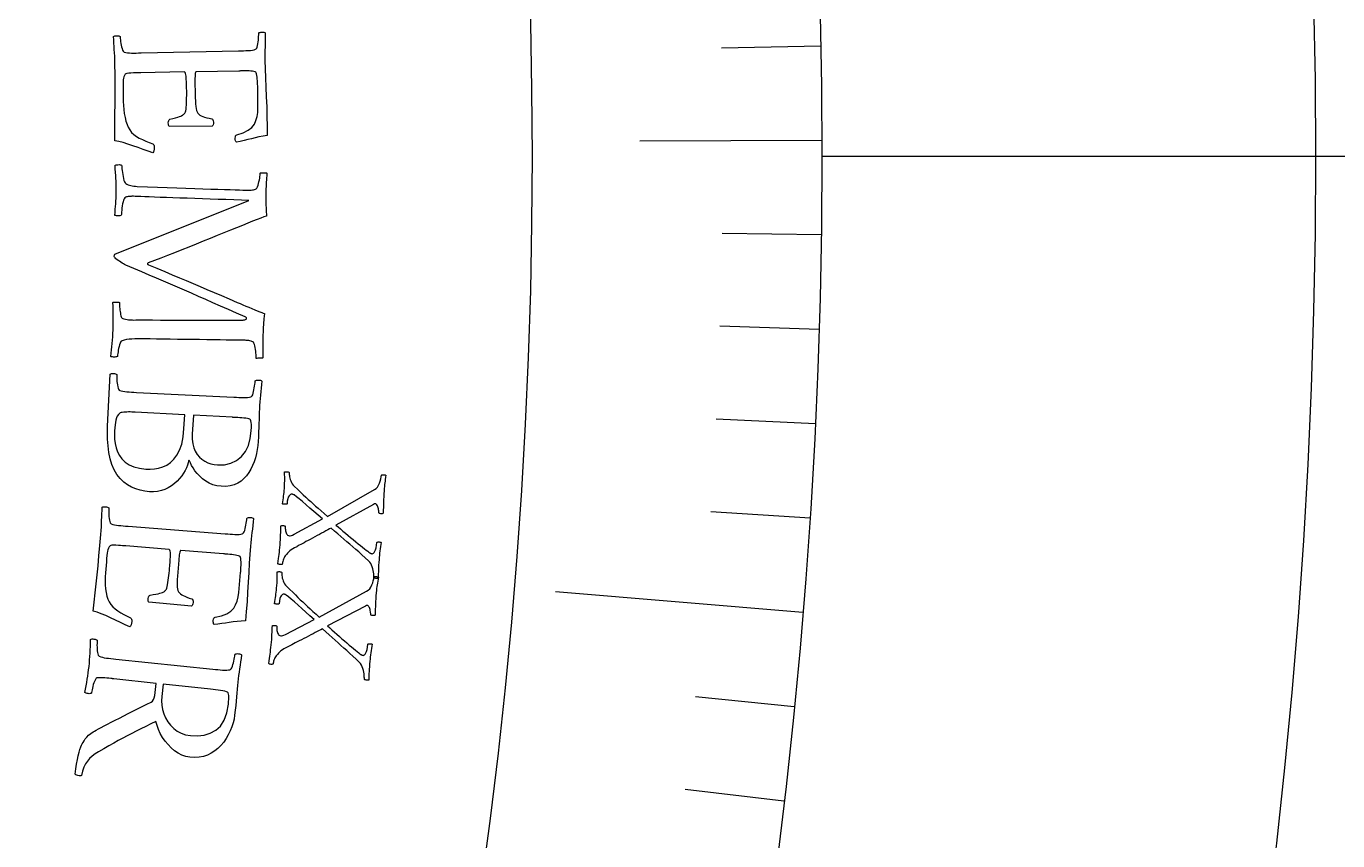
# Model space of a CAD drawing. Header units: millimetres. Extents: x -93 to 93, y -93 to 104.
# Drawn here: x 62.87 to 80.45, y -9.17 to 1.75 of the extents above; entities that cross this region are included whole.
import ezdxf

# ---------------------------------------------------------------- set-up
doc = ezdxf.new("R2010")
doc.units = ezdxf.units.MM
for name, color, linetype in [('CUT_OUTER', 1, 'Continuous'), ('ENGRAVE', 7, 'Continuous'), ('ENGRAVE_FINE', 8, 'Continuous'), ('TEXT', 5, 'Continuous')]:
    doc.layers.add(name, color=color, linetype=linetype)

msp = doc.modelspace()

# ---------------------------------------------------------------- linework, layer by layer
at = {"layer": 'CUT_OUTER'}
msp.add_arc((-0.0002, -0.0002), 92.4998, 179.658282, 0.243527, dxfattribs=at)
at = {"layer": 'ENGRAVE'}
for points in [[(73.5372, 0.2153), (71.0952, 0.2082)], [(83.7125, 0), (73.5375, 0)], [(73.2831, -6.1121), (69.9646, -5.8354)]]:
    msp.add_lwpolyline(points, dxfattribs=at)
for radius in [90.65, 90.65, 88.2219, 83.7125, 83.7125, 80.1513, 73.5375, 73.5375, 69.6525]:
    msp.add_circle((0, 0), radius, dxfattribs=at)
at = {"layer": 'ENGRAVE_FINE'}
for points in [[(73.5226, 1.48), (72.1909, 1.4531)], [(73.53, -1.0501), (72.1981, -1.0311)], [(73.501, -2.3159), (72.1697, -2.274)], [(73.4502, -3.5818), (72.1198, -3.5169)], [(73.3776, -4.8473), (72.0485, -4.7595)], [(73.1667, -7.3759), (71.8414, -7.2423)], [(73.0284, -8.6381), (71.7056, -8.4817)]]:
    msp.add_lwpolyline(points, dxfattribs=at)
at = {"layer": 'TEXT'}
for points in [[(66.0736, 1.2886), (66.0763, 1.1754), (66.0801, 1.0565), (66.0849, 0.9321), (66.0907, 0.802), (66.0963, 0.67), (66.1004, 0.5395), (66.1031, 0.4106), (66.1044, 0.2833), (66.0476, 0.2744), (65.9932, 0.2644), (65.9412, 0.2532), (65.8915, 0.2408), (65.8426, 0.2281), (65.7929, 0.2158), (65.7424, 0.2039), (65.6911, 0.1924), (65.6842, 0.2017), (65.6793, 0.2138), (65.6763, 0.2287), (65.6753, 0.2464), (65.6766, 0.2647), (65.6806, 0.2783), (65.6875, 0.287), (65.697, 0.2911), (65.7809, 0.3195), (65.8479, 0.3532), (65.898, 0.3919), (65.9312, 0.4359), (65.9528, 0.4844), (65.9681, 0.5368), (65.977, 0.5932), (65.9795, 0.6536), (65.9763, 0.9222), (65.9761, 0.9337), (65.9756, 0.9493), (65.9748, 0.9689), (65.9738, 0.9925), (65.9723, 1.0176), (65.9702, 1.042), (65.9676, 1.0655), (65.9644, 1.0882), (65.9604, 1.1082), (65.9552, 1.1233), (65.949, 1.1335), (65.9416, 1.139), (65.9247, 1.143), (65.9055, 1.146), (65.8839, 1.1479), (65.86, 1.1488), (65.8347, 1.149), (65.8091, 1.1491), (65.783, 1.1489), (65.7566, 1.1486), (65.7462, 1.1484), (65.737, 1.1482), (65.729, 1.1481), (65.7221, 1.148), (65.152, 1.138), (65.1464, 1.1353), (65.142, 1.1276), (65.1389, 1.1147), (65.137, 1.0967), (65.136, 1.0756), (65.1354, 1.0533), (65.1352, 1.0298), (65.1354, 1.0051), (65.1377, 0.8441), (65.1387, 0.792), (65.1404, 0.7459), (65.1428, 0.706), (65.1459, 0.6722), (65.1503, 0.6435), (65.1566, 0.619), (65.1649, 0.5987), (65.175, 0.5825), (65.1874, 0.5692), (65.2026, 0.5574), (65.2205, 0.5473), (65.2412, 0.5388), (65.2651, 0.5309), (65.293, 0.5226), (65.3248, 0.514), (65.3605, 0.5049), (65.3701, 0.5011), (65.377, 0.4924), (65.3812, 0.479), (65.3827, 0.4608), (65.3819, 0.4431), (65.3791, 0.4283), (65.3742, 0.4162), (65.3674, 0.4068), (64.791, 0.4032), (64.7854, 0.411), (64.7814, 0.422), (64.779, 0.4361), (64.7781, 0.4534), (64.7794, 0.4704), (64.7834, 0.484), (64.7901, 0.4941), (64.7997, 0.5006), (64.8404, 0.5114), (64.8751, 0.5212), (64.9037, 0.53), (64.9263, 0.5378), (64.9442, 0.5448), (64.9591, 0.5514), (64.9708, 0.5576), (64.9793, 0.5634), (64.986, 0.5693), (64.9921, 0.5757), (64.9977, 0.5828), (65.0026, 0.5904), (65.0083, 0.6009), (65.0129, 0.6165), (65.0165, 0.6372), (65.0191, 0.663), (65.021, 0.6921), (65.0224, 0.7225), (65.0234, 0.7543), (65.024, 0.7875), (65.0243, 0.8209), (65.0243, 0.8533), (65.0242, 0.8847), (65.0239, 0.9152), (65.0235, 0.9363), (65.0229, 0.9589), (65.022, 0.9828), (65.021, 1.0081), (65.0196, 1.0332), (65.0178, 1.0565), (65.0157, 1.078), (65.0132, 1.0978), (65.0099, 1.1143), (65.0053, 1.126), (64.9994, 1.133), (64.9922, 1.1352), (64.4096, 1.125), (64.406, 1.125), (64.4017, 1.1249), (64.3966, 1.1248), (64.3908, 1.1247), (64.3673, 1.1242), (64.3407, 1.1234), (64.3109, 1.1224), (64.278, 1.1212), (64.2473, 1.1192), (64.2241, 1.116), (64.2083, 1.1115), (64.1999, 1.1058), (64.1903, 1.0892), (64.1829, 1.0709), (64.1777, 1.0509), (64.1746, 1.0292), (64.1729, 1.0034), (64.172, 0.9712), (64.1717, 0.9326), (64.172, 0.8876), (64.1739, 0.7415), (64.1758, 0.6873), (64.1805, 0.6335), (64.1879, 0.5801), (64.1979, 0.5271), (64.2104, 0.477), (64.2252, 0.4324), (64.2423, 0.3932), (64.2617, 0.3594), (64.2863, 0.3257), (64.3157, 0.2959), (64.35, 0.2699), (64.3891, 0.2478), (64.4316, 0.2279), (64.4758, 0.2083), (64.5218, 0.1891), (64.5695, 0.1703), (64.5778, 0.1652), (64.5837, 0.1563), (64.5872, 0.1434), (64.5884, 0.1265), (64.5873, 0.1007), (64.5838, 0.0796), (64.578, 0.0631), (64.5698, 0.0514), (64.5061, 0.0737), (64.4405, 0.097), (64.3729, 0.1211), (64.3033, 0.1462), (64.2353, 0.1695), (64.1724, 0.1883), (64.1146, 0.2026), (64.0619, 0.2124), (64.0617, 0.3348), (64.0622, 0.4569), (64.0631, 0.5785), (64.0647, 0.6998), (64.0659, 0.8248), (64.066, 0.9576), (64.0649, 1.0981), (64.0626, 1.2463), (64.0613, 1.2977), (64.0594, 1.3464), (64.057, 1.3923), (64.054, 1.4355), (64.0509, 1.4778), (64.0485, 1.5208), (64.0465, 1.5646), (64.0451, 1.6092), (64.0524, 1.6148), (64.0621, 1.6186), (64.0742, 1.6207), (64.0887, 1.6212), (64.1032, 1.6203), (64.1154, 1.6184), (64.1253, 1.6154), (64.1328, 1.6114), (64.1334, 1.6002), (64.1347, 1.585), (64.1366, 1.566), (64.1392, 1.5432), (64.1426, 1.5187), (64.147, 1.4948), (64.1524, 1.4715), (64.1587, 1.4488), (64.1656, 1.429), (64.1727, 1.4145), (64.1802, 1.4052), (64.1879, 1.4012), (64.2082, 1.3961), (64.2312, 1.3924), (64.2569, 1.3901), (64.2853, 1.3893), (64.3157, 1.3893), (64.3472, 1.3895), (64.3799, 1.3899), (64.4138, 1.3905), (65.72, 1.4187), (65.7539, 1.4195), (65.7869, 1.4206), (65.8189, 1.4217), (65.8499, 1.4231), (65.879, 1.4252), (65.905, 1.4287), (65.9281, 1.4335), (65.9483, 1.4396), (65.957, 1.4441), (65.9644, 1.454), (65.9705, 1.4692), (65.9754, 1.4898), (65.9792, 1.5134), (65.9825, 1.5375), (65.9851, 1.5623), (65.9872, 1.5876), (65.9887, 1.6113), (65.9897, 1.6309), (65.9902, 1.6465), (65.9902, 1.6581), (65.9975, 1.6626), (66.0072, 1.6661), (66.0193, 1.6687), (66.0337, 1.6704), (66.0482, 1.6707), (66.0604, 1.6691), (66.0703, 1.6656), (66.0779, 1.6603), (66.0774, 1.6124), (66.0767, 1.565), (66.0757, 1.5179), (66.0745, 1.4712), (66.0735, 1.4249), (66.073, 1.3791), (66.073, 1.3336), (66.0736, 1.2886)], [(66.0839, -0.543), (66.0839, -0.5818), (66.0845, -0.6183), (66.0856, -0.6523), (66.0873, -0.684), (66.0893, -0.7138), (66.091, -0.7424), (66.0926, -0.7699), (66.0939, -0.7961), (66.0599, -0.8074), (66.0176, -0.8228), (65.967, -0.8423), (65.9082, -0.8658), (65.8423, -0.8924), (65.7707, -0.9213), (65.6934, -0.9525), (65.6104, -0.9859), (65.5232, -1.021), (65.4334, -1.0573), (65.341, -1.0949), (65.2461, -1.1338), (65.1499, -1.1729), (65.0539, -1.2116), (64.9581, -1.2498), (64.8625, -1.2874), (64.7686, -1.324), (64.6781, -1.359), (64.5909, -1.3924), (64.5071, -1.4242), (64.5043, -1.4261), (64.5023, -1.4288), (64.501, -1.4323), (64.5005, -1.4366), (64.5012, -1.4409), (64.5035, -1.4445), (64.5073, -1.4473), (64.5128, -1.4494), (64.6248, -1.4962), (64.7312, -1.5406), (64.8319, -1.5827), (64.927, -1.6224), (65.0193, -1.661), (65.1115, -1.7), (65.2037, -1.7393), (65.2959, -1.7788), (65.3905, -1.8196), (65.4899, -1.8623), (65.5941, -1.9071), (65.7031, -1.954), (65.7395, -1.9696), (65.7774, -1.9857), (65.8168, -2.0023), (65.8578, -2.0193), (65.8983, -2.0359), (65.936, -2.0513), (65.971, -2.0654), (66.0033, -2.0782), (66.0304, -2.0889), (66.0498, -2.0965), (66.0614, -2.101), (66.0653, -2.1026), (66.0588, -2.1743), (66.0537, -2.2392), (66.05, -2.2973), (66.0476, -2.3487), (66.0462, -2.3916), (66.0451, -2.4372), (66.0443, -2.4853), (66.0438, -2.5361), (66.0434, -2.5852), (66.0433, -2.6286), (66.0433, -2.6662), (66.0436, -2.6979), (66.0383, -2.6993), (66.0286, -2.7005), (66.0147, -2.7015), (65.9964, -2.7024), (65.9785, -2.7031), (65.9658, -2.7035), (65.9581, -2.7038), (65.9556, -2.7039), (65.9557, -2.691), (65.9552, -2.6747), (65.954, -2.6549), (65.9522, -2.6318), (65.9497, -2.6072), (65.9463, -2.5831), (65.9421, -2.5597), (65.9371, -2.5368), (65.9315, -2.5163), (65.9252, -2.5003), (65.9184, -2.4887), (65.911, -2.4814), (65.8995, -2.4766), (65.8863, -2.4725), (65.8715, -2.4691), (65.8552, -2.4665), (65.8384, -2.4645), (65.8224, -2.4629), (65.8071, -2.4617), (65.7927, -2.461), (65.7484, -2.4609), (65.6939, -2.4605), (65.6293, -2.4596), (65.5545, -2.4584), (65.4721, -2.457), (65.3849, -2.4556), (65.2927, -2.4542), (65.1957, -2.4529), (65.0965, -2.4515), (64.9979, -2.4502), (64.8999, -2.4488), (64.8024, -2.4475), (64.708, -2.4462), (64.6191, -2.4449), (64.5357, -2.4436), (64.4577, -2.4423), (64.4144, -2.4424), (64.3723, -2.443), (64.3313, -2.444), (64.2914, -2.4454), (64.2537, -2.448), (64.219, -2.4527), (64.1874, -2.4595), (64.1589, -2.4683), (64.1483, -2.4749), (64.139, -2.4863), (64.1308, -2.5023), (64.1238, -2.523), (64.1178, -2.5462), (64.1126, -2.5696), (64.1081, -2.5933), (64.1044, -2.6171), (64.1014, -2.6389), (64.0992, -2.6562), (64.0978, -2.6691), (64.0972, -2.6775), (64.0855, -2.6824), (64.0729, -2.6854), (64.0595, -2.6867), (64.0451, -2.6862), (64.0317, -2.6848), (64.0213, -2.6833), (64.0138, -2.6817), (64.0093, -2.6801), (64.0142, -2.6355), (64.0188, -2.5915), (64.0232, -2.5481), (64.0273, -2.5052), (64.0311, -2.4618), (64.0343, -2.4166), (64.0369, -2.3696), (64.039, -2.3208), (64.0405, -2.2698), (64.0413, -2.2222), (64.0413, -2.1782), (64.0407, -2.1375), (64.0395, -2.0969), (64.0383, -2.0528), (64.037, -2.0052), (64.0355, -1.9541), (64.0403, -1.9527), (64.0482, -1.9514), (64.0592, -1.9502), (64.0733, -1.9491), (64.0882, -1.9487), (64.1015, -1.9499), (64.1132, -1.9526), (64.1232, -1.9568), (64.1232, -1.9675), (64.1237, -1.9809), (64.1246, -1.9971), (64.1261, -2.016), (64.128, -2.0363), (64.1303, -2.0565), (64.133, -2.0769), (64.136, -2.0972), (64.1394, -2.1161), (64.1431, -2.1324), (64.1471, -2.146), (64.1513, -2.1568), (64.1579, -2.1642), (64.1689, -2.1706), (64.1841, -2.176), (64.2038, -2.1804), (64.2248, -2.1838), (64.2443, -2.1864), (64.2623, -2.1882), (64.2787, -2.1891), (64.2972, -2.1896), (64.3183, -2.1897), (64.3419, -2.1895), (64.3681, -2.1891), (64.3942, -2.1886), (64.4179, -2.1884), (64.4389, -2.1885), (64.4574, -2.189), (64.5676, -2.1896), (64.6756, -2.1901), (64.7815, -2.1906), (64.8853, -2.1909), (64.9885, -2.1913), (65.0929, -2.1916), (65.1985, -2.192), (65.3053, -2.1924), (65.4147, -2.1927), (65.5282, -2.1928), (65.6459, -2.1925), (65.7677, -2.192), (65.7734, -2.1918), (65.781, -2.1909), (65.7907, -2.1892), (65.8023, -2.1868), (65.8134, -2.1833), (65.8214, -2.1786), (65.8263, -2.1726), (65.8281, -2.1653), (65.8269, -2.1618), (65.8229, -2.1579), (65.8162, -2.1535), (65.8067, -2.1486), (65.693, -2.098), (65.5834, -2.0495), (65.4781, -2.003), (65.377, -1.9586), (65.2788, -1.9156), (65.1824, -1.8733), (65.0877, -1.8318), (64.9947, -1.7911), (64.9022, -1.7507), (64.8088, -1.7102), (64.7147, -1.6695), (64.6197, -1.6288), (64.5225, -1.5873), (64.4216, -1.5446), (64.317, -1.5004), (64.2087, -1.455), (64.2009, -1.4507), (64.1901, -1.4445), (64.1762, -1.4362), (64.1592, -1.4259), (64.1409, -1.4145), (64.1232, -1.4029), (64.1062, -1.3912), (64.0897, -1.3793), (64.0753, -1.3676), (64.0647, -1.3566), (64.0578, -1.3463), (64.0545, -1.3366), (64.0536, -1.3329), (64.0539, -1.3281), (64.0554, -1.3221), (64.0581, -1.315), (64.0595, -1.3134), (64.0605, -1.3119), (64.0612, -1.3104), (64.0614, -1.3088), (65.858, -0.5858), (65.757, -0.5831), (65.6544, -0.58), (65.5502, -0.5765), (65.4445, -0.5726), (65.3388, -0.5686), (65.2347, -0.5649), (65.1321, -0.5613), (65.0311, -0.558), (64.9333, -0.5548), (64.8404, -0.5516), (64.7524, -0.5485), (64.6693, -0.5455), (64.5926, -0.5426), (64.5237, -0.54), (64.4626, -0.5376), (64.4093, -0.5355), (64.3656, -0.5338), (64.333, -0.5325), (64.3115, -0.5318), (64.3013, -0.5315), (64.29, -0.5316), (64.2782, -0.5321), (64.2657, -0.5329), (64.2527, -0.5342), (64.2398, -0.5358), (64.228, -0.5379), (64.2171, -0.5403), (64.2072, -0.5431), (64.1967, -0.5505), (64.1874, -0.5636), (64.1792, -0.5823), (64.1721, -0.6066), (64.1661, -0.6338), (64.161, -0.6613), (64.1569, -0.6889), (64.1538, -0.7168), (64.1514, -0.742), (64.1497, -0.7618), (64.1487, -0.7762), (64.1483, -0.7851), (64.1406, -0.7903), (64.1302, -0.7935), (64.117, -0.7946), (64.1012, -0.7939), (64.0857, -0.7921), (64.0738, -0.7904), (64.0654, -0.7888), (64.0605, -0.7872), (64.0641, -0.7437), (64.0674, -0.7034), (64.0704, -0.6662), (64.0732, -0.6321), (64.0756, -0.5973), (64.0774, -0.5583), (64.0787, -0.5151), (64.0793, -0.4675), (64.0794, -0.4169), (64.0788, -0.3705), (64.0775, -0.3284), (64.0757, -0.2905), (64.0734, -0.2527), (64.0709, -0.2106), (64.0682, -0.1642), (64.0653, -0.1135), (64.07, -0.112), (64.0778, -0.1104), (64.0888, -0.1089), (64.1029, -0.1074), (64.1177, -0.1066), (64.1311, -0.1074), (64.1428, -0.1098), (64.153, -0.1137), (64.1533, -0.1252), (64.1545, -0.1413), (64.1564, -0.1618), (64.1591, -0.1868), (64.1625, -0.2139), (64.1667, -0.2408), (64.1717, -0.2675), (64.1775, -0.2941), (64.184, -0.318), (64.1914, -0.3369), (64.1995, -0.3508), (64.2085, -0.3596), (64.2244, -0.3696), (64.2409, -0.3777), (64.258, -0.3838), (64.2757, -0.388), (64.2945, -0.391), (64.3152, -0.3937), (64.3376, -0.396), (64.3618, -0.3979), (64.4982, -0.4033), (64.6319, -0.4085), (64.7629, -0.4136), (64.8911, -0.4184), (65.0148, -0.423), (65.1319, -0.4271), (65.2426, -0.4308), (65.3469, -0.434), (65.4432, -0.437), (65.5302, -0.4396), (65.6077, -0.442), (65.6758, -0.4442), (65.7327, -0.446), (65.7764, -0.4472), (65.8071, -0.4481), (65.8246, -0.4484), (65.8416, -0.4484), (65.8583, -0.4482), (65.8745, -0.4478), (65.8904, -0.4472), (65.9057, -0.446), (65.9202, -0.4438), (65.9339, -0.4406), (65.9469, -0.4364), (65.956, -0.4308), (65.9646, -0.4202), (65.9726, -0.4045), (65.9801, -0.3839), (65.9869, -0.3605), (65.9929, -0.3368), (65.9981, -0.3126), (66.0025, -0.2881), (66.006, -0.2652), (66.0086, -0.2461), (66.0101, -0.2308), (66.0106, -0.2193), (66.0133, -0.2179), (66.0212, -0.217), (66.0344, -0.2164), (66.0529, -0.2163), (66.0716, -0.2165), (66.0854, -0.2172), (66.0943, -0.2182), (66.0983, -0.2196), (66.0967, -0.2546), (66.095, -0.2861), (66.0933, -0.3139), (66.0916, -0.3381), (66.09, -0.3605), (66.0886, -0.3829), (66.0874, -0.4053), (66.0864, -0.4277), (66.0855, -0.4518), (66.0848, -0.479), (66.0843, -0.5094), (66.0839, -0.543)], [(65.9819, -3.8204), (65.9774, -3.8735), (65.9698, -3.9271), (65.9592, -3.9814), (65.9455, -4.0363), (65.9287, -4.0902), (65.9084, -4.1415), (65.8847, -4.1901), (65.8577, -4.236), (65.8268, -4.2783), (65.7916, -4.3158), (65.7523, -4.3486), (65.7087, -4.3767), (65.6606, -4.3987), (65.6074, -4.4131), (65.5492, -4.4199), (65.4861, -4.4193), (65.4298, -4.412), (65.3768, -4.398), (65.327, -4.3772), (65.2803, -4.3498), (65.2375, -4.318), (65.1991, -4.2841), (65.1652, -4.2482), (65.1357, -4.2102), (65.1106, -4.1726), (65.0901, -4.1379), (65.074, -4.1062), (65.0625, -4.0772), (65.0596, -4.0735), (65.0565, -4.0721), (65.0533, -4.0731), (65.05, -4.0765), (65.0446, -4.1058), (65.0352, -4.1372), (65.0216, -4.1708), (65.004, -4.2064), (64.9825, -4.2429), (64.9573, -4.2789), (64.9284, -4.3144), (64.8957, -4.3494), (64.8596, -4.3824), (64.8204, -4.4118), (64.7782, -4.4376), (64.7328, -4.4598), (64.6847, -4.4772), (64.6342, -4.4884), (64.5814, -4.4936), (64.5263, -4.4927), (64.4621, -4.4854), (64.4006, -4.4726), (64.3418, -4.4543), (64.2857, -4.4306), (64.2324, -4.4), (64.1821, -4.3613), (64.1346, -4.3145), (64.09, -4.2595), (64.052, -4.1982), (64.0213, -4.1288), (63.9978, -4.0514), (63.9817, -3.9659), (63.9712, -3.8768), (63.9646, -3.7883), (63.962, -3.7005), (63.9634, -3.6133), (63.999, -2.9158), (64.0066, -2.9108), (64.0166, -2.9076), (64.0288, -2.9063), (64.0433, -2.9069), (64.0577, -2.9088), (64.0697, -2.9116), (64.0794, -2.9152), (64.0866, -2.9198), (64.0864, -2.931), (64.0866, -2.9462), (64.0872, -2.9653), (64.0881, -2.9883), (64.0898, -3.013), (64.0925, -3.0371), (64.0962, -3.0608), (64.1009, -3.0838), (64.1064, -3.104), (64.1125, -3.119), (64.1193, -3.1288), (64.1267, -3.1334), (64.1466, -3.1399), (64.1693, -3.1452), (64.1947, -3.1493), (64.223, -3.1521), (64.2533, -3.1543), (64.2848, -3.1563), (64.3174, -3.1582), (64.3512, -3.16), (65.6562, -3.224), (65.6901, -3.2256), (65.7231, -3.2269), (65.7551, -3.228), (65.7861, -3.2288), (65.8152, -3.2287), (65.8415, -3.2271), (65.8649, -3.224), (65.8854, -3.2193), (65.8944, -3.2154), (65.9025, -3.2061), (65.9097, -3.1914), (65.9159, -3.1712), (65.9215, -3.1479), (65.9264, -3.124), (65.9308, -3.0995), (65.9346, -3.0744), (65.9378, -3.0509), (65.9402, -3.0314), (65.9418, -3.0159), (65.9426, -3.0043), (65.9502, -3.0004), (65.9601, -2.9975), (65.9724, -2.9958), (65.9869, -2.9951), (66.0014, -2.9959), (66.0134, -2.9983), (66.023, -3.0025), (66.0302, -3.0083), (66.0264, -3.056), (66.0223, -3.1033), (66.018, -3.1502), (66.0135, -3.1967), (66.0092, -3.2428), (66.0055, -3.2885), (66.0023, -3.3338), (65.9997, -3.3788), (65.9975, -3.426), (65.9955, -3.4748), (65.9939, -3.5252), (65.9924, -3.5772), (65.9908, -3.632), (65.9885, -3.6909), (65.9856, -3.7536), (65.9819, -3.8204)], [(64.9978, -3.4601), (64.3346, -3.4248), (64.3221, -3.4242), (64.3068, -3.4237), (64.2885, -3.4232), (64.2672, -3.4228), (64.2448, -3.4227), (64.2229, -3.4232), (64.2015, -3.4243), (64.1808, -3.426), (64.162, -3.4283), (64.1468, -3.4312), (64.135, -3.4346), (64.1267, -3.4387), (64.1087, -3.4565), (64.094, -3.4778), (64.0827, -3.5026), (64.0747, -3.5309), (64.0688, -3.5624), (64.0639, -3.5968), (64.0601, -3.6343), (64.0572, -3.6747), (64.056, -3.7319), (64.0591, -3.7889), (64.0666, -3.8455), (64.0783, -3.9018), (64.0962, -3.956), (64.1224, -4.0062), (64.1569, -4.0526), (64.1996, -4.095), (64.2522, -4.1312), (64.316, -4.1588), (64.3912, -4.1777), (64.4778, -4.188), (64.5353, -4.189), (64.5922, -4.1845), (64.6485, -4.1744), (64.7041, -4.1587), (64.7576, -4.135), (64.8071, -4.101), (64.8528, -4.0567), (64.8945, -4.002), (64.9302, -3.9348), (64.9577, -3.8531), (64.9768, -3.7568), (64.9877, -3.6459)], [(65.1136, -3.4663), (65.0995, -3.7218), (65.099, -3.7881), (65.1055, -3.848), (65.119, -3.9016), (65.1395, -3.949), (65.1655, -3.9905), (65.1955, -4.0265), (65.2296, -4.0571), (65.2678, -4.0822), (65.3084, -4.1021), (65.35, -4.1171), (65.3924, -4.1272), (65.4357, -4.1325), (65.5321, -4.1303), (65.618, -4.1109), (65.6934, -4.0741), (65.7582, -4.0201), (65.8111, -3.9516), (65.8507, -3.8716), (65.8769, -3.7802), (65.8896, -3.6773), (65.8904, -3.661), (65.8909, -3.641), (65.8912, -3.6171), (65.8914, -3.5893), (65.8901, -3.5628), (65.8861, -3.5422), (65.8794, -3.5278), (65.87, -3.5194), (65.856, -3.5143), (65.8384, -3.5101), (65.8172, -3.5066), (65.7924, -3.504), (65.7655, -3.5019), (65.7377, -3.4999), (65.7092, -3.4981), (65.6799, -3.4964), (65.6738, -3.4961), (65.6681, -3.4958), (65.6629, -3.4955), (65.658, -3.4953), (65.6533, -3.495), (65.6486, -3.4948), (65.6439, -3.4945), (65.6392, -3.4943)], [(66.2759, -5.2054), (66.2786, -5.1692), (66.2807, -5.1345), (66.2823, -5.1013), (66.2833, -5.0696), (66.2842, -5.0388), (66.2851, -5.0083), (66.2861, -4.9781), (66.2873, -4.9481), (66.2926, -4.9467), (66.3, -4.9459), (66.3094, -4.9459), (66.3209, -4.9465), (66.3318, -4.9478), (66.3395, -4.9499), (66.344, -4.9528), (66.3453, -4.9566), (66.345, -4.9647), (66.3452, -4.9746), (66.346, -4.9864), (66.3473, -5.0001), (66.3493, -5.0145), (66.3524, -5.0284), (66.3567, -5.0419), (66.362, -5.055), (66.3687, -5.0663), (66.3775, -5.0748), (66.3881, -5.0802), (66.4007, -5.0827), (66.4132, -5.0821), (66.4277, -5.0786), (66.4443, -5.0721), (66.463, -5.0627), (66.8428, -4.8563), (66.7855, -4.8069), (66.7299, -4.7588), (66.676, -4.7119), (66.6239, -4.6662), (66.5754, -4.6242), (66.5325, -4.5884), (66.4951, -4.5586), (66.4634, -4.535), (66.4583, -4.5319), (66.4533, -4.5294), (66.4482, -4.5276), (66.443, -4.5264), (66.4384, -4.5256), (66.4347, -4.525), (66.4321, -4.5246), (66.4306, -4.5245), (66.4229, -4.5255), (66.4145, -4.5296), (66.4054, -4.5367), (66.3956, -4.5469), (66.3862, -4.5624), (66.3788, -4.5855), (66.3731, -4.6162), (66.3693, -4.6546), (66.3666, -4.6572), (66.3614, -4.6589), (66.3534, -4.6598), (66.3427, -4.6599), (66.3316, -4.6593), (66.3221, -4.6582), (66.3145, -4.6566), (66.3085, -4.6544), (66.3126, -4.6256), (66.3164, -4.5985), (66.3199, -4.573), (66.3232, -4.5492), (66.3262, -4.5256), (66.3288, -4.5008), (66.3312, -4.4748), (66.3332, -4.4477), (66.3354, -4.4102), (66.3369, -4.3757), (66.3377, -4.3443), (66.3377, -4.3159), (66.3374, -4.2902), (66.3372, -4.2669), (66.3371, -4.2458), (66.3371, -4.2271), (66.3422, -4.2256), (66.3488, -4.2245), (66.357, -4.2239), (66.3667, -4.2239), (66.3764, -4.2247), (66.3848, -4.2268), (66.3918, -4.2303), (66.3973, -4.2351), (66.3973, -4.2407), (66.3977, -4.2493), (66.3986, -4.2609), (66.4, -4.2755), (66.4023, -4.2921), (66.4062, -4.3095), (66.4115, -4.3278), (66.4184, -4.347), (66.4271, -4.3662), (66.4381, -4.3847), (66.4514, -4.4024), (66.467, -4.4194), (66.5098, -4.4593), (66.5497, -4.4966), (66.5866, -4.5313), (66.6205, -4.5633), (66.6531, -4.5939), (66.686, -4.6241), (66.7191, -4.654), (66.7525, -4.6835), (66.7876, -4.7142), (66.826, -4.7474), (66.8675, -4.7833), (66.9123, -4.8218), (67.54, -4.4634), (67.5614, -4.4482), (67.58, -4.4288), (67.5956, -4.4052), (67.6084, -4.3775), (67.6185, -4.3483), (67.6262, -4.3203), (67.6315, -4.2934), (67.6343, -4.2677), (67.6395, -4.2654), (67.6465, -4.264), (67.6553, -4.2637), (67.6659, -4.2645), (67.6761, -4.2657), (67.684, -4.2669), (67.6896, -4.2681), (67.6928, -4.2693), (67.6889, -4.2985), (67.6853, -4.3257), (67.6819, -4.3507), (67.6788, -4.3737), (67.6759, -4.3968), (67.6733, -4.4223), (67.6709, -4.4501), (67.6687, -4.4804), (67.6661, -4.522), (67.6641, -4.5609), (67.6626, -4.597), (67.6617, -4.6304), (67.661, -4.6639), (67.6603, -4.7001), (67.6595, -4.7391), (67.6586, -4.7808), (67.6531, -4.7841), (67.6456, -4.7862), (67.6361, -4.7871), (67.6246, -4.7868), (67.6137, -4.7855), (67.606, -4.7834), (67.6015, -4.7804), (67.6002, -4.7767), (67.6004, -4.7694), (67.5998, -4.7601), (67.5987, -4.7487), (67.5969, -4.7354), (67.5942, -4.7212), (67.5907, -4.7074), (67.5862, -4.6938), (67.5808, -4.6806), (67.5744, -4.6692), (67.5672, -4.6608), (67.5592, -4.6555), (67.5502, -4.6533), (67.5479, -4.6533), (67.5452, -4.6537), (67.5421, -4.6545), (67.5385, -4.6556), (67.535, -4.657), (67.5318, -4.6586), (67.529, -4.6603), (67.5266, -4.6622), (67.0252, -4.9385), (67.0546, -4.9641), (67.0855, -4.9907), (67.1181, -5.0184), (67.1522, -5.0472), (67.187, -5.0763), (67.2214, -5.105), (67.2555, -5.1333), (67.2892, -5.1612), (67.3217, -5.188), (67.3522, -5.2128), (67.3808, -5.2356), (67.4075, -5.2564), (67.4312, -5.2747), (67.451, -5.2898), (67.4668, -5.3017), (67.4787, -5.3103), (67.4809, -5.3117), (67.4837, -5.3134), (67.4869, -5.3153), (67.4907, -5.3176), (67.4948, -5.3198), (67.4993, -5.3214), (67.504, -5.3226), (67.5091, -5.3233), (67.5185, -5.3218), (67.5278, -5.3158), (67.537, -5.3053), (67.5463, -5.2904), (67.5547, -5.27), (67.5617, -5.2432), (67.5672, -5.2099), (67.5713, -5.1702), (67.5766, -5.1678), (67.5836, -5.1662), (67.5925, -5.1653), (67.6031, -5.1653), (67.6134, -5.1659), (67.6213, -5.167), (67.6268, -5.1685), (67.6299, -5.1705), (67.6257, -5.1988), (67.6216, -5.2273), (67.6176, -5.2561), (67.6137, -5.2851), (67.6101, -5.3142), (67.6068, -5.3431), (67.6039, -5.3717), (67.6015, -5.4001), (67.5986, -5.4384), (67.5963, -5.474), (67.5947, -5.5066), (67.5936, -5.5364), (67.5929, -5.5651), (67.5922, -5.5943), (67.5917, -5.624), (67.5912, -5.6543), (67.5851, -5.6554), (67.5777, -5.6555), (67.5689, -5.6546), (67.5588, -5.6526), (67.5491, -5.6503), (67.5416, -5.6483), (67.5363, -5.6466), (67.5332, -5.6452), (67.5333, -5.6388), (67.5328, -5.6281), (67.5318, -5.6129), (67.5302, -5.5934), (67.5276, -5.5712), (67.5235, -5.5481), (67.5179, -5.524), (67.5107, -5.4991), (67.5017, -5.475), (67.4906, -5.4536), (67.4772, -5.4347), (67.4617, -5.4184), (67.4158, -5.3767), (67.3718, -5.3371), (67.3297, -5.2995), (67.2896, -5.264), (67.2503, -5.2296), (67.2109, -5.1953), (67.1713, -5.1611), (67.1315, -5.1272), (67.0909, -5.0925), (67.0486, -5.0564), (67.0048, -5.0187), (66.9594, -4.9795), (66.9386, -4.9903), (66.9155, -5.0025), (66.89, -5.0163), (66.8623, -5.0316), (66.833, -5.0478), (66.803, -5.0641), (66.7723, -5.0806), (66.741, -5.0974), (66.7099, -5.1139), (66.6799, -5.1301), (66.6509, -5.1458), (66.623, -5.161), (66.5969, -5.1753), (66.5732, -5.1883), (66.552, -5.1998), (66.5333, -5.21), (66.518, -5.2183), (66.507, -5.2243), (66.5005, -5.2279), (66.4983, -5.229), (66.4713, -5.2433), (66.4473, -5.2574), (66.4262, -5.2713), (66.4079, -5.2851), (66.3915, -5.2995), (66.3757, -5.3153), (66.3605, -5.3327), (66.346, -5.3515), (66.3372, -5.3647), (66.3294, -5.3789), (66.3227, -5.394), (66.3172, -5.4102), (66.3127, -5.4259), (66.3093, -5.4398), (66.3069, -5.4518), (66.3056, -5.4619), (66.3037, -5.4654), (66.2988, -5.4676), (66.2909, -5.4685), (66.2799, -5.4681), (66.2685, -5.4666), (66.2593, -5.4643), (66.2522, -5.4612), (66.2473, -5.4571), (66.2513, -5.4216), (66.2553, -5.3888), (66.2591, -5.3588), (66.2628, -5.3314), (66.2664, -5.304), (66.2697, -5.2738), (66.2729, -5.241), (66.2759, -5.2054)], [(65.8798, -5.2193), (65.8713, -5.3323), (65.8633, -5.4509), (65.8559, -5.5752), (65.8489, -5.7052), (65.8414, -5.8372), (65.8327, -5.9675), (65.8227, -6.096), (65.8114, -6.2228), (65.7541, -6.226), (65.699, -6.2307), (65.6461, -6.2367), (65.5954, -6.2441), (65.5455, -6.252), (65.4948, -6.2593), (65.4434, -6.2662), (65.3913, -6.2726), (65.3853, -6.2627), (65.3816, -6.2501), (65.3801, -6.235), (65.3808, -6.2173), (65.3839, -6.1992), (65.3893, -6.1861), (65.3969, -6.178), (65.4068, -6.175), (65.4931, -6.1549), (65.5631, -6.128), (65.6168, -6.0944), (65.6541, -6.0539), (65.6804, -6.0078), (65.7007, -5.9571), (65.7152, -5.9018), (65.7237, -5.842), (65.7469, -5.5744), (65.7478, -5.5629), (65.7488, -5.5473), (65.7499, -5.5278), (65.7512, -5.5042), (65.7523, -5.479), (65.7526, -5.4546), (65.7523, -5.4309), (65.7514, -5.408), (65.7493, -5.3878), (65.7456, -5.3722), (65.7404, -5.3614), (65.7337, -5.3552), (65.7172, -5.3496), (65.6984, -5.3447), (65.6771, -5.3407), (65.6534, -5.3375), (65.6283, -5.3347), (65.6027, -5.3322), (65.5768, -5.3297), (65.5505, -5.3275), (65.5401, -5.3267), (65.531, -5.3259), (65.5229, -5.3253), (65.5161, -5.3247), (64.9478, -5.2785), (64.9419, -5.2806), (64.9368, -5.2879), (64.9324, -5.3004), (64.9288, -5.3182), (64.9257, -5.3391), (64.9229, -5.3612), (64.9204, -5.3846), (64.9182, -5.4091), (64.9046, -5.5695), (64.9005, -5.6216), (64.8977, -5.6676), (64.8961, -5.7075), (64.8959, -5.7415), (64.8975, -5.7704), (64.9013, -5.7954), (64.9075, -5.8165), (64.916, -5.8336), (64.9271, -5.8481), (64.941, -5.8612), (64.9579, -5.8731), (64.9776, -5.8836), (65.0006, -5.8938), (65.0275, -5.9048), (65.0583, -5.9165), (65.093, -5.929), (65.1022, -5.9338), (65.1082, -5.9431), (65.1111, -5.9569), (65.1108, -5.9752), (65.1082, -5.9926), (65.1039, -6.0072), (65.0979, -6.0187), (65.0902, -6.0274), (64.5162, -5.9742), (64.5115, -5.9659), (64.5086, -5.9546), (64.5075, -5.9403), (64.5083, -5.923), (64.5113, -5.9062), (64.5166, -5.8931), (64.5243, -5.8837), (64.5345, -5.8781), (64.5761, -5.8714), (64.6116, -5.865), (64.6409, -5.8591), (64.6641, -5.8536), (64.6827, -5.8484), (64.6981, -5.8433), (64.7103, -5.8383), (64.7194, -5.8333), (64.7267, -5.8282), (64.7334, -5.8223), (64.7396, -5.8159), (64.7452, -5.8088), (64.7519, -5.7989), (64.7581, -5.7838), (64.7637, -5.7636), (64.7688, -5.7381), (64.7735, -5.7094), (64.7779, -5.6792), (64.7821, -5.6477), (64.7859, -5.6147), (64.7895, -5.5815), (64.7927, -5.5493), (64.7957, -5.518), (64.7984, -5.4877), (64.8001, -5.4666), (64.8017, -5.4441), (64.8032, -5.4202), (64.8046, -5.3949), (64.8057, -5.3698), (64.8063, -5.3464), (64.8063, -5.3248), (64.8057, -5.3049), (64.8041, -5.2882), (64.8006, -5.276), (64.7954, -5.2685), (64.7885, -5.2656), (64.2077, -5.2184), (64.2042, -5.2181), (64.1999, -5.2177), (64.1948, -5.2173), (64.1889, -5.2168), (64.1655, -5.215), (64.1389, -5.2132), (64.1092, -5.2112), (64.0764, -5.2093), (64.0456, -5.2082), (64.0222, -5.2091), (64.006, -5.212), (63.9972, -5.2169), (63.986, -5.2324), (63.9768, -5.2499), (63.9696, -5.2693), (63.9644, -5.2906), (63.9602, -5.3161), (63.9561, -5.3481), (63.952, -5.3865), (63.9479, -5.4313), (63.9354, -5.5769), (63.932, -5.631), (63.9314, -5.685), (63.9334, -5.7389), (63.9382, -5.7926), (63.9458, -5.8437), (63.9561, -5.8895), (63.9693, -5.9302), (63.9852, -5.9657), (64.0063, -6.0017), (64.0327, -6.0343), (64.0643, -6.0635), (64.101, -6.0893), (64.1413, -6.1133), (64.1834, -6.1372), (64.2273, -6.1608), (64.2729, -6.1842), (64.2806, -6.1901), (64.2856, -6.1996), (64.2879, -6.2128), (64.2874, -6.2296), (64.2838, -6.2552), (64.2782, -6.2759), (64.2708, -6.2917), (64.2614, -6.3026), (64.2003, -6.2741), (64.1373, -6.2445), (64.0724, -6.2138), (64.0056, -6.182), (63.9402, -6.1521), (63.8795, -6.1272), (63.8234, -6.1073), (63.7719, -6.0923), (63.7838, -5.9705), (63.7962, -5.8491), (63.8092, -5.7281), (63.8226, -5.6076), (63.8362, -5.4833), (63.8493, -5.3512), (63.8621, -5.2113), (63.8744, -5.0636), (63.8781, -5.0123), (63.881, -4.9636), (63.8831, -4.9177), (63.8844, -4.8744), (63.8855, -4.832), (63.8873, -4.789), (63.8897, -4.7452), (63.8927, -4.7007), (63.9005, -4.6959), (63.9105, -4.693), (63.9228, -4.6921), (63.9372, -4.693), (63.9516, -4.6954), (63.9635, -4.6985), (63.973, -4.7024), (63.9802, -4.7071), (63.9796, -4.7184), (63.9794, -4.7335), (63.9794, -4.7526), (63.9798, -4.7757), (63.9808, -4.8004), (63.9828, -4.8246), (63.9858, -4.8483), (63.9898, -4.8715), (63.9948, -4.8919), (64.0005, -4.907), (64.007, -4.917), (64.0143, -4.9217), (64.034, -4.9288), (64.0565, -4.9347), (64.0818, -4.9395), (64.11, -4.9432), (64.1403, -4.9462), (64.1716, -4.9491), (64.2042, -4.9519), (64.238, -4.9546), (65.5406, -5.0551), (65.5745, -5.0576), (65.6074, -5.0598), (65.6394, -5.0618), (65.6704, -5.0635), (65.6995, -5.0642), (65.7258, -5.0633), (65.7492, -5.0608), (65.7699, -5.0567), (65.779, -5.0531), (65.7874, -5.044), (65.7949, -5.0295), (65.8018, -5.0095), (65.8079, -4.9864), (65.8136, -4.9626), (65.8186, -4.9383), (65.8232, -4.9132), (65.827, -4.8899), (65.8299, -4.8704), (65.8319, -4.855), (65.8331, -4.8434), (65.8408, -4.8397), (65.8508, -4.8371), (65.8631, -4.8357), (65.8776, -4.8355), (65.8921, -4.8366), (65.904, -4.8394), (65.9135, -4.8438), (65.9205, -4.8499), (65.9154, -4.8974), (65.91, -4.9446), (65.9044, -4.9914), (65.8986, -5.0377), (65.893, -5.0836), (65.888, -5.1292), (65.8836, -5.1745), (65.8798, -5.2193)], [(66.1573, -6.5427), (66.1607, -6.5066), (66.1635, -6.4719), (66.1657, -6.4388), (66.1674, -6.4071), (66.1689, -6.3764), (66.1704, -6.3459), (66.1721, -6.3157), (66.1738, -6.2857), (66.1792, -6.2844), (66.1866, -6.2838), (66.196, -6.2839), (66.2075, -6.2848), (66.2184, -6.2863), (66.226, -6.2886), (66.2304, -6.2916), (66.2317, -6.2953), (66.2312, -6.3034), (66.2313, -6.3134), (66.2318, -6.3252), (66.2328, -6.3389), (66.2345, -6.3533), (66.2374, -6.3673), (66.2413, -6.3809), (66.2463, -6.3941), (66.2529, -6.4056), (66.2614, -6.4142), (66.272, -6.4198), (66.2845, -6.4226), (66.297, -6.4223), (66.3116, -6.419), (66.3283, -6.4129), (66.3472, -6.4038), (66.7311, -6.2052), (66.6748, -6.1546), (66.6202, -6.1054), (66.5673, -6.0574), (66.5161, -6.0107), (66.4684, -5.9677), (66.4262, -5.931), (66.3895, -5.9005), (66.3582, -5.8762), (66.3533, -5.873), (66.3483, -5.8704), (66.3432, -5.8685), (66.3381, -5.8672), (66.3334, -5.8663), (66.3298, -5.8657), (66.3272, -5.8653), (66.3257, -5.8651), (66.318, -5.8659), (66.3095, -5.8699), (66.3003, -5.8768), (66.2902, -5.8868), (66.2806, -5.9021), (66.2726, -5.925), (66.2663, -5.9556), (66.2617, -5.9939), (66.2591, -5.9964), (66.2537, -5.9981), (66.2457, -5.9988), (66.2351, -5.9987), (66.2239, -5.9979), (66.2145, -5.9966), (66.2069, -5.9948), (66.201, -5.9925), (66.2056, -5.9638), (66.21, -5.9367), (66.214, -5.9113), (66.2178, -5.8876), (66.2212, -5.864), (66.2244, -5.8393), (66.2273, -5.8134), (66.2299, -5.7863), (66.2329, -5.7488), (66.235, -5.7144), (66.2364, -5.683), (66.237, -5.6546), (66.2373, -5.629), (66.2375, -5.6056), (66.2379, -5.5846), (66.2383, -5.5659), (66.2434, -5.5645), (66.25, -5.5635), (66.2581, -5.5631), (66.2678, -5.5632), (66.2776, -5.5642), (66.2859, -5.5665), (66.2928, -5.5702), (66.2983, -5.5751), (66.2981, -5.5807), (66.2984, -5.5893), (66.299, -5.6009), (66.3001, -5.6156), (66.3021, -5.6321), (66.3056, -5.6496), (66.3106, -5.668), (66.317, -5.6873), (66.3254, -5.7068), (66.336, -5.7255), (66.349, -5.7435), (66.3642, -5.7608), (66.4062, -5.8015), (66.4453, -5.8396), (66.4815, -5.875), (66.5148, -5.9077), (66.5468, -5.939), (66.579, -5.9698), (66.6115, -6.0004), (66.6443, -6.0306), (66.6788, -6.0619), (66.7165, -6.096), (66.7573, -6.1327), (66.8012, -6.1721), (67.4361, -5.8265), (67.4578, -5.8116), (67.4767, -5.7926), (67.4929, -5.7694), (67.5062, -5.7419), (67.5169, -5.713), (67.5252, -5.6851), (67.531, -5.6583), (67.5343, -5.6327), (67.5396, -5.6304), (67.5466, -5.6292), (67.5554, -5.6291), (67.566, -5.63), (67.5762, -5.6315), (67.5841, -5.6329), (67.5896, -5.6342), (67.5928, -5.6354), (67.5883, -5.6646), (67.5841, -5.6916), (67.5802, -5.7166), (67.5767, -5.7395), (67.5733, -5.7625), (67.5702, -5.788), (67.5672, -5.8158), (67.5644, -5.846), (67.561, -5.8875), (67.5582, -5.9263), (67.556, -5.9625), (67.5544, -5.9959), (67.5531, -6.0293), (67.5516, -6.0655), (67.55, -6.1044), (67.5482, -6.1461), (67.5427, -6.1493), (67.5352, -6.1513), (67.5257, -6.152), (67.5142, -6.1515), (67.5033, -6.1499), (67.4957, -6.1477), (67.4912, -6.1446), (67.49, -6.1408), (67.4903, -6.1335), (67.4899, -6.1242), (67.489, -6.1129), (67.4874, -6.0995), (67.4851, -6.0853), (67.4819, -6.0713), (67.4776, -6.0577), (67.4725, -6.0444), (67.4664, -6.0328), (67.4593, -6.0243), (67.4514, -6.0188), (67.4425, -6.0165), (67.4402, -6.0165), (67.4375, -6.0168), (67.4343, -6.0175), (67.4307, -6.0186), (67.4272, -6.0199), (67.4239, -6.0214), (67.4211, -6.023), (67.4187, -6.0249), (66.9118, -6.291), (66.9406, -6.3172), (66.971, -6.3444), (67.003, -6.3728), (67.0366, -6.4022), (67.0708, -6.432), (67.1046, -6.4614), (67.1381, -6.4904), (67.1712, -6.519), (67.2032, -6.5464), (67.2332, -6.5718), (67.2614, -6.5952), (67.2876, -6.6166), (67.3109, -6.6353), (67.3304, -6.6508), (67.346, -6.663), (67.3577, -6.6719), (67.3599, -6.6733), (67.3626, -6.6751), (67.3658, -6.6771), (67.3695, -6.6794), (67.3736, -6.6817), (67.3781, -6.6834), (67.3828, -6.6847), (67.3878, -6.6855), (67.3972, -6.6842), (67.4066, -6.6784), (67.4161, -6.6681), (67.4256, -6.6534), (67.4345, -6.6332), (67.4421, -6.6065), (67.4482, -6.5733), (67.4531, -6.5337), (67.4584, -6.5314), (67.4655, -6.5299), (67.4744, -6.5293), (67.485, -6.5294), (67.4953, -6.5302), (67.5031, -6.5315), (67.5086, -6.5331), (67.5117, -6.5352), (67.5069, -6.5634), (67.5023, -6.5918), (67.4977, -6.6205), (67.4932, -6.6495), (67.489, -6.6785), (67.4851, -6.7073), (67.4817, -6.7358), (67.4786, -6.7641), (67.475, -6.8024), (67.472, -6.8379), (67.4697, -6.8705), (67.468, -6.9003), (67.4667, -6.9289), (67.4655, -6.9581), (67.4643, -6.9878), (67.4632, -7.0181), (67.4571, -7.0191), (67.4497, -7.019), (67.441, -7.0179), (67.4309, -7.0158), (67.4213, -7.0133), (67.4138, -7.0111), (67.4085, -7.0093), (67.4055, -7.0078), (67.4057, -7.0015), (67.4054, -6.9907), (67.4047, -6.9755), (67.4035, -6.9559), (67.4013, -6.9337), (67.3977, -6.9105), (67.3925, -6.8864), (67.3859, -6.8613), (67.3774, -6.8371), (67.3667, -6.8154), (67.3537, -6.7962), (67.3385, -6.7796), (67.2935, -6.737), (67.2503, -6.6965), (67.209, -6.6581), (67.1696, -6.6218), (67.131, -6.5866), (67.0922, -6.5515), (67.0533, -6.5166), (67.0143, -6.4818), (66.9744, -6.4463), (66.9329, -6.4093), (66.8898, -6.3708), (66.8451, -6.3307), (66.8242, -6.341), (66.8008, -6.3528), (66.7751, -6.3661), (66.747, -6.3808), (66.7174, -6.3964), (66.6871, -6.4121), (66.6561, -6.428), (66.6245, -6.4441), (66.593, -6.4601), (66.5627, -6.4756), (66.5334, -6.4907), (66.5052, -6.5053), (66.4788, -6.5191), (66.4549, -6.5316), (66.4334, -6.5427), (66.4145, -6.5526), (66.399, -6.5606), (66.388, -6.5663), (66.3813, -6.5697), (66.3791, -6.5709), (66.3519, -6.5846), (66.3276, -6.5982), (66.3062, -6.6117), (66.2877, -6.625), (66.2709, -6.6391), (66.2548, -6.6547), (66.2393, -6.6717), (66.2244, -6.6902), (66.2153, -6.7032), (66.2073, -6.7172), (66.2003, -6.7323), (66.1944, -6.7483), (66.1896, -6.7639), (66.1859, -6.7777), (66.1833, -6.7897), (66.1818, -6.7998), (66.1798, -6.8033), (66.1749, -6.8053), (66.167, -6.8061), (66.156, -6.8055), (66.1446, -6.8038), (66.1354, -6.8013), (66.1284, -6.798), (66.1236, -6.7938), (66.1283, -6.7584), (66.1329, -6.7257), (66.1373, -6.6957), (66.1416, -6.6684), (66.1457, -6.6411), (66.1497, -6.611), (66.1536, -6.5782), (66.1573, -6.5427)], [(65.6671, -7.4862), (65.6589, -7.5389), (65.6463, -7.5918), (65.6293, -7.645), (65.6078, -7.6985), (65.5824, -7.7508), (65.5532, -7.8004), (65.5204, -7.8473), (65.4839, -7.8915), (65.4438, -7.9319), (65.4002, -7.9671), (65.353, -7.9972), (65.3023, -8.0222), (65.2482, -8.0408), (65.191, -8.0518), (65.1305, -8.0551), (65.0668, -8.0509), (65.0132, -8.0403), (64.9614, -8.0222), (64.9113, -7.9966), (64.8629, -7.9634), (64.8171, -7.9245), (64.775, -7.8818), (64.7365, -7.8351), (64.7016, -7.7845), (64.6712, -7.7319), (64.6464, -7.679), (64.627, -7.6258), (64.6132, -7.5723), (64.5429, -7.6049), (64.4755, -7.6369), (64.4108, -7.6684), (64.3489, -7.6994), (64.2885, -7.7305), (64.2281, -7.7623), (64.1679, -7.7949), (64.1077, -7.8281), (64.046, -7.8627), (63.981, -7.8992), (63.9128, -7.9376), (63.8414, -7.9778), (63.7964, -8.0058), (63.7567, -8.0358), (63.7223, -8.0679), (63.6931, -8.1019), (63.6683, -8.1402), (63.647, -8.185), (63.6291, -8.2363), (63.6147, -8.2941), (63.6064, -8.2981), (63.5958, -8.2994), (63.5827, -8.2981), (63.5673, -8.2941), (63.5523, -8.2893), (63.5408, -8.2852), (63.5327, -8.282), (63.5281, -8.2796), (63.5381, -8.2075), (63.5487, -8.1418), (63.5597, -8.0827), (63.5712, -8.0301), (63.5828, -7.9841), (63.5941, -7.9449), (63.6051, -7.9126), (63.6159, -7.887), (63.6251, -7.8709), (63.6364, -7.852), (63.6499, -7.8301), (63.6654, -7.8054), (63.6846, -7.7798), (63.709, -7.7552), (63.7386, -7.7316), (63.7734, -7.7089), (63.7901, -7.6996), (63.8132, -7.6871), (63.8425, -7.6714), (63.878, -7.6525), (63.9189, -7.6311), (63.9638, -7.6078), (64.013, -7.5825), (64.0663, -7.5554), (64.1226, -7.5268), (64.1808, -7.4972), (64.2408, -7.4665), (64.3027, -7.4348), (64.3653, -7.403), (64.4271, -7.3717), (64.4882, -7.3411), (64.5487, -7.3112), (64.5667, -7.2978), (64.5808, -7.2784), (64.5907, -7.2529), (64.5966, -7.2215), (64.6142, -7.0619), (64.0474, -6.9999), (64.0427, -6.9994), (64.0381, -6.9989), (64.0334, -6.9984), (64.0287, -6.9979), (64.024, -6.9974), (64.0194, -6.9968), (64.0147, -6.9963), (64.01, -6.9958), (63.9811, -6.9928), (63.9535, -6.99), (63.9273, -6.9877), (63.9024, -6.9856), (63.8792, -6.9844), (63.858, -6.9843), (63.8389, -6.9854), (63.8218, -6.9878), (63.8136, -6.9923), (63.8053, -7.0016), (63.7969, -7.0155), (63.7883, -7.0342), (63.7802, -7.0555), (63.7729, -7.0778), (63.7665, -7.1009), (63.7609, -7.125), (63.7563, -7.1475), (63.7527, -7.1663), (63.7502, -7.1812), (63.7486, -7.1924), (63.7408, -7.1957), (63.7307, -7.1978), (63.7184, -7.1987), (63.7038, -7.1983), (63.6894, -7.1966), (63.6776, -7.1934), (63.6682, -7.1887), (63.6614, -7.1826), (63.6696, -7.1371), (63.6774, -7.0926), (63.6849, -7.049), (63.6921, -7.0064), (63.6988, -6.9639), (63.705, -6.9207), (63.7107, -6.8769), (63.7157, -6.8325), (63.7201, -6.789), (63.7239, -6.7451), (63.7271, -6.7008), (63.7297, -6.656), (63.7319, -6.6107), (63.734, -6.5651), (63.7359, -6.5191), (63.7375, -6.4726), (63.7455, -6.4681), (63.7556, -6.4655), (63.7679, -6.4649), (63.7823, -6.4662), (63.7966, -6.469), (63.8084, -6.4724), (63.8178, -6.4766), (63.8248, -6.4815), (63.824, -6.4927), (63.8233, -6.5079), (63.8228, -6.527), (63.8225, -6.55), (63.8229, -6.5748), (63.8242, -6.599), (63.8266, -6.6228), (63.8299, -6.6461), (63.8343, -6.6666), (63.8396, -6.6819), (63.8458, -6.692), (63.853, -6.697), (63.8725, -6.7046), (63.8948, -6.7112), (63.92, -6.7167), (63.9481, -6.7211), (63.9782, -6.7249), (64.0095, -6.7287), (64.042, -6.7324), (64.0757, -6.7361), (65.3754, -6.8695), (65.4091, -6.8729), (65.442, -6.8761), (65.4739, -6.8789), (65.5048, -6.8815), (65.5339, -6.883), (65.5602, -6.8829), (65.5837, -6.881), (65.6045, -6.8775), (65.6137, -6.8741), (65.6223, -6.8653), (65.6303, -6.851), (65.6377, -6.8311), (65.6445, -6.8083), (65.6507, -6.7851), (65.6564, -6.7613), (65.6616, -6.7371), (65.6659, -6.7146), (65.6693, -6.6957), (65.6718, -6.6806), (65.6732, -6.6692), (65.6811, -6.6657), (65.6911, -6.6634), (65.7034, -6.6623), (65.718, -6.6625), (65.7324, -6.6641), (65.7443, -6.6672), (65.7536, -6.6718), (65.7605, -6.6781), (65.754, -6.7254), (65.7473, -6.7721), (65.7405, -6.8182), (65.7335, -6.8636), (65.7267, -6.9087), (65.7205, -6.9536), (65.7149, -6.9984), (65.7098, -7.0431), (65.7049, -7.0902), (65.7002, -7.1391), (65.6957, -7.1898), (65.6913, -7.2424), (65.6865, -7.2977), (65.6809, -7.3568), (65.6745, -7.4197), (65.6671, -7.4862)], [(65.0736, -7.7605), (65.1695, -7.7651), (65.2581, -7.7549), (65.3393, -7.7299), (65.4132, -7.6901), (65.4765, -7.6328), (65.526, -7.555), (65.5615, -7.4568), (65.5829, -7.3382), (65.5845, -7.322), (65.5862, -7.302), (65.5878, -7.2781), (65.5895, -7.2505), (65.5897, -7.2239), (65.5869, -7.2031), (65.581, -7.1883), (65.5721, -7.1794), (65.5563, -7.172), (65.5354, -7.1654), (65.5096, -7.1596), (65.4787, -7.1547), (65.4452, -7.1504), (65.4115, -7.1462), (65.3775, -7.1422), (65.3434, -7.1383), (64.7077, -7.0721), (64.6897, -7.2351), (64.6864, -7.2943), (64.6902, -7.353), (64.7008, -7.4111), (64.7183, -7.4686), (64.7423, -7.5237), (64.7722, -7.5746), (64.8082, -7.6213), (64.8501, -7.6638), (64.8977, -7.7001), (64.9509, -7.7283), (65.0095, -7.7485), (65.0736, -7.7605)]]:
    msp.add_lwpolyline(points, close=True, dxfattribs=at)

doc.saveas('drawing.dxf')
